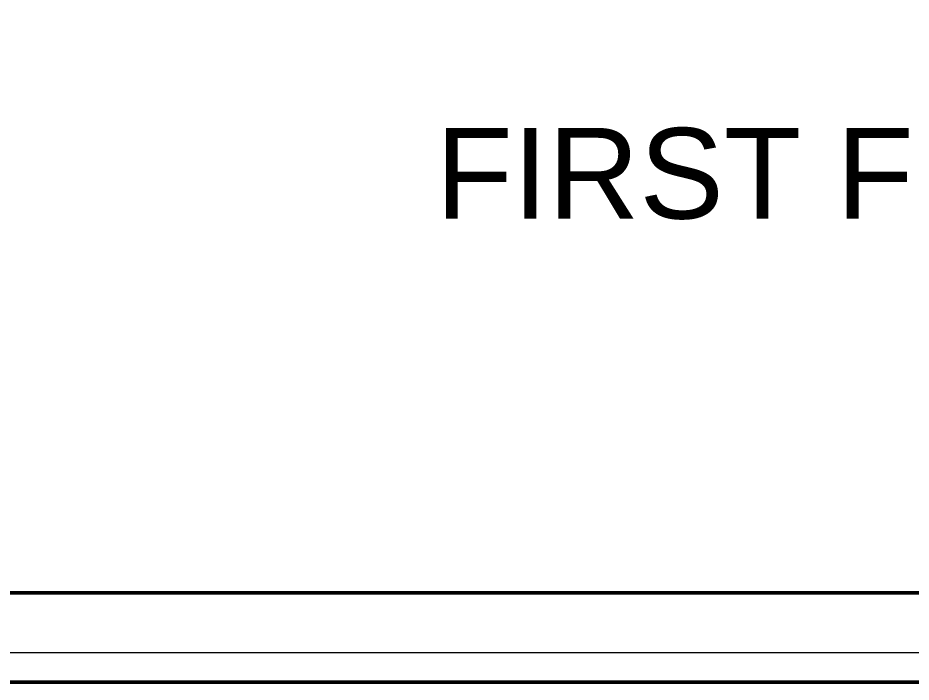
# Model space of a CAD drawing. Header units: inches. Extents: x -279 to 561, y -345 to 342.
# Drawn here: x -251.75 to -245.77, y -270.34 to -265.89 of the extents above; entities that cross this region are included whole.
import ezdxf

# ---------------------------------------------------------------- set-up
doc = ezdxf.new("R2010")
doc.units = ezdxf.units.IN
doc.header["$LTSCALE"] = 0.5
doc.header["$MEASUREMENT"] = 0
doc.layers.add('CADER', color=7, linetype='Continuous')
doc.layers.add('G-ANNO-HLIN', color=5, linetype='Continuous', lineweight=50)
doc.styles.get("Standard").update_dxf_attribs({"font": 'arial.ttf'})

msp = doc.modelspace()

# ---------------------------------------------------------------- linework, layer by layer
at = {"layer": 'CADER', "lineweight": 18}
for points in [[(-257.7389, -253.2418), (-232.0363, -253.2418), (-232.0363, -270.3408), (-257.7389, -270.3408)], [(-257.5432, -253.4376), (-232.232, -253.4376), (-232.232, -270.1451), (-257.5432, -270.1451)]]:
    msp.add_lwpolyline(points, close=True, dxfattribs=at)
at = {"layer": 'G-ANNO-HLIN', "color": 0}
for points in [[(-257.7389, -253.2418), (-232.0363, -253.2418), (-232.0363, -270.3408), (-257.7389, -270.3408)], [(-257.1396, -253.8412), (-232.6356, -253.8412), (-232.6356, -269.7414), (-257.1396, -269.7414)]]:
    msp.add_lwpolyline(points, close=True, dxfattribs=at)

# ---------------------------------------------------------------- texts
msp.add_text('FIRST FLOOR PLAN', height=0.607253).set_placement((-248.9551, -267.2348))

doc.saveas('drawing.dxf')
